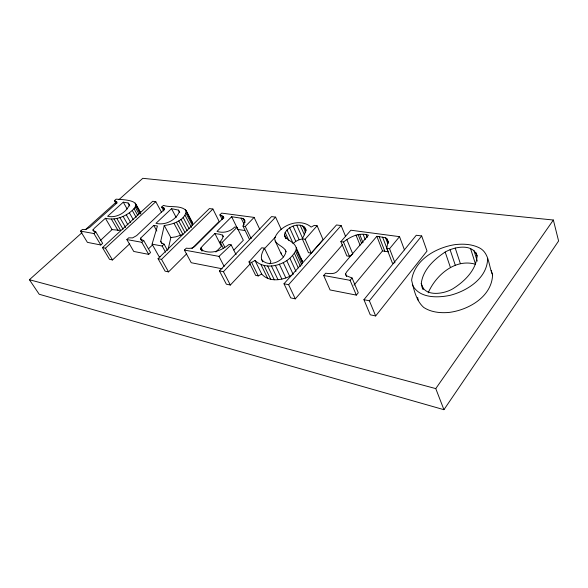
<?xml version="1.0" encoding="UTF-8"?>
<svg xmlns="http://www.w3.org/2000/svg" width="588" height="588" viewBox="0 0 588 588"><rect width="100%" height="100%" fill="white"/><g stroke="black" fill="none" stroke-linecap="round" stroke-linejoin="round"><path stroke-width="0.88" d="M223.366 248.364L220.066 241.896L222.132 239.037L223.102 236.773L222.97 235.751L222.36 235.075L219.589 234.267L214.899 233.532L203.551 244.924L201.089 247.702L200.589 249.408C209.923 255.016 221.117 251.017 228.945 244.483L231.15 244.858L236.082 254.678M296.256 247.783L302.533 261.631L302.511 263.417L296.22 249.547L296.256 247.783C294.588 242.131 287.892 240.808 284.768 236.303L284.445 234.487C286.547 226.255 302.159 220.544 306.069 229.893M114.432 200.706L117.122 202.169L115.557 204.19L89.663 227.38L85.782 229.518L82.371 229.467L80.534 231.106L87.406 242.359L100.813 244.99L102.643 243.307L95.778 231.878L92.801 230.298L94.359 228.203L105.392 218.273C114.976 220.713 125.119 216.869 132.256 210.416C144.317 199.751 121.672 199.685 116.174 199.156L114.432 200.706L116.145 203.691M492.575 274.802C491.95 296.668 468.386 310.192 448.725 312.471C440.162 313.169 431.055 312.257 423.72 307.443C416.128 300.711 413.923 289.693 411.615 280.233C414.496 259.742 436.09 247.57 454.958 244.645C463.263 243.653 472.017 244.101 479.587 247.952C489.385 253.119 488.532 265.908 492.575 274.802L491.2 270.436M487.628 258.749C487.209 278.146 467.453 290.795 450.43 295.25C437.597 298.057 418.854 298.432 412.306 284.607M167.484 250.334L164.067 244.16L161.362 242.815L160.737 241.278L164.243 225.469C172.504 224.542 185.72 220.36 186.161 210.563C180.494 204.874 170.483 207.843 163.427 205.41L161.656 207.064L163.78 211.011M421.258 283.541C422.838 269.848 434.209 259.257 445.182 252.039C454.362 246.717 472.495 243.094 477.096 255.699C476.339 270.113 464.329 281.667 452.709 288.87C443.58 294.206 424.022 297.256 421.258 283.541L423.36 289.274M186.161 210.563L192.519 222.712L192.511 225.645L186.124 213.459M164.243 225.469L170.851 237.574L168.175 249.216M161.656 207.064L164.309 208.123L164.456 209.247L136.651 235.612L132.543 237.897L128.743 237.809L126.861 239.566L133.748 251.451L148.683 254.376L150.55 252.575L143.7 240.499L140.716 239.36L140.613 238.133L153.755 225.417L157.43 226.005L152.079 244.174L158.958 256.39L160.634 256.721M269.87 263.85L270.892 261.689L264.438 248.187L261.778 247.746L248.989 261.903L251.613 262.38L255.045 260.491C267.055 272.185 290.2 263.953 296.22 249.547M393.828 263.365L392.416 263.145L386.72 248.298L387.904 242.19L387.316 239.331L385.566 237.736L376.842 236.288L346.641 271.935L345.531 274.001L346.567 276.441M428.167 292.875C435.774 275.265 455.23 258.198 475.567 264.277L470.532 248.511M249.319 239.118L243.006 226.123L244.557 221.485L244.299 219.478L243.145 218.516L231.65 216.729L217.031 231.393C223.381 233.443 230.07 231.79 234.715 227.012L236.971 227.343L243.329 240.286L233.921 250.04M264.438 248.187C262.108 252.237 259.712 257.64 262.807 261.939M283.416 256.919L281.505 254.531L275.184 240.999L274.64 238.353C279.366 225.241 300.049 217.229 311.133 227.1L314.315 225.373L317.108 225.748L323.047 239.566L311.265 253.112L308.45 252.656L302.291 238.846L304.643 234.142L305.657 229.981L305.363 228.284M81.997 232.686L29.4 279.726L39.212 294.257L443.94 409.689L558.6 240.984L553.359 220.022L142.788 178.311L118.879 199.692M443.94 409.689L435.767 388.602L553.359 220.022M375.666 315.954L427.02 251.054L421.684 235.957L416.275 235.259L363.935 299.689L370.256 314.808L375.666 315.954L369.382 300.777L363.935 299.689M369.382 300.777L421.684 235.957M346.905 239.691L352.793 254.001L349.441 256.324L346.817 255.912L340.871 241.639L343.51 242.021C350.624 236.501 359.364 232.267 368.463 235.156L337.997 270.759C334.947 274.471 329.868 273.707 325.656 273.222L323.687 275.5L330.066 289.95L356.343 295.11L358.276 292.758L352.065 277.977L346.317 275.735L345.531 274.001M386.72 248.298L389.565 248.709L399.531 236.655L404.419 249.863M353.998 285.195L382.509 250.892L388.212 251.804L382.582 237.126M323.687 275.5L350.095 280.322L352.065 277.977M345.56 236.339L341.128 225.564L336.498 224.969L283.997 283.769L290.715 297.881L295.308 298.858L342.723 244.468M340.871 241.639L350.874 230.217L399.531 236.655M100.291 240.558L112.051 229.621L120.643 230.393L113.991 218.934M302.291 238.846L305.128 239.265L317.108 225.748M283.997 283.769L288.612 284.688L341.128 225.564M281.277 229.533L275.588 217.119L271.553 216.597L219.427 270.906L226.358 284.188L230.349 285.04L250.37 263.703M264.137 249.033L275.404 237.03M219.427 270.906L223.425 271.7L275.588 217.119M243.006 226.123L245.292 226.454L254.112 217.406L259.896 229.599M220.066 241.896L222.315 242.271L236.971 227.343M215.833 252.017L221.419 246.313L214.899 233.532M191.909 248.614L219.155 221.463L212.907 209.034L209.401 208.578L158.062 258.683L165.096 271.156L168.55 271.891L186.712 253.788M222.198 268.797L191.232 262.726L184.397 250.076L186.33 248.165C189.505 248.636 193.062 248.474 195.363 245.902L222.213 219.133L223.396 217.597L223.131 216.355L219.883 214.907L221.691 213.121L254.112 217.406M158.062 258.683L161.516 259.374L212.907 209.034M152.079 244.174L162.156 246.012L164.067 244.16M148.771 248.555L152.645 244.836M126.861 239.566L141.796 242.293L143.7 240.499M184.397 250.076L218.979 256.383L231.15 244.858M171.512 208.666L155.982 223.315C165.059 225.696 175.79 220.316 179.34 211.798L178.458 210.122L171.512 208.666L176.187 217.435M161.693 212.569L155.783 201.669L152.718 201.272L102.459 247.607L109.515 259.33L112.514 259.962L129.705 243.807M102.459 247.607L105.45 248.202L155.783 201.669M80.534 231.106L93.926 233.554L95.778 231.878M123.282 202.176L107.604 216.288C116.196 218.361 126.574 212.65 129.456 204.492L128.074 202.992L123.282 202.176L127.126 208.968M85.414 229.629L115.468 202.75M296.771 225.241L302.82 238.824L299.182 239.728L295.779 241.359L293.147 243.542L286.995 230.004M248.989 261.903L255.67 275.397L258.286 275.912L261.682 274.037C269.282 282.732 282.843 280.3 291.824 275.243M170.851 237.574L175.819 236.854L182.949 234.414L176.422 222.22M244.461 230.445L237.912 229.474L231.65 216.729M29.4 279.726L435.767 388.602M286.238 251.745C284.313 246.637 277.874 245.578 275.184 240.999M191.622 221.588L192.519 222.712M261.645 259.543C268.106 267.9 283.401 261.719 285.805 252.362L285.489 250.128M93.926 233.554L100.813 244.99M105.45 248.202L112.514 259.962M93.022 229.68L94.389 231.959M105.392 218.273L112.051 229.621M111.36 219.052L118.019 230.474M116.836 218.479L123.032 229.188M119.908 217.641L125.641 227.607M115.667 201.067L116.953 203.308M123.105 216.421L127.941 224.866M140.613 238.133L141.892 240.389M140.422 238.794L141.274 240.301M126.288 214.796L130.668 222.484M141.796 242.293L148.683 254.376M129.367 212.782L133.292 219.706M161.516 259.374L168.55 271.891M128.074 202.992L129.786 206.028M132.256 210.416L136.159 217.339M135.122 207.035L138.988 213.951M133.976 208.659L137.857 215.576M135.233 203.058L140.348 212.231M135.74 204.212L140.87 213.4M135.497 204.448L137.202 207.498M138.481 209.784L140.187 212.834M135.71 205.557L140.422 213.995M162.156 246.012L165.588 252.186M153.755 225.417L156.856 231.011M160.737 241.278L162.016 243.586M163.104 207.52L164.383 209.887M173.989 223.293L180.538 235.479M178.752 220.882L184.852 232.326M180.994 219.28L187.065 230.731M183.14 217.406L189.182 228.85M178.458 210.122L179.73 212.533M185.051 215.296L191.46 227.497M201.089 247.702L202.772 250.907M200.589 248.658L201.86 251.061M185.279 209.468L192.835 224.05M223.425 271.7L230.349 285.04M218.979 256.383L224.146 266.408M222.315 242.271L224.785 247.129M222.36 235.075L223.168 236.685M221.639 215.495L223.212 218.648M219.883 214.907L222.235 219.633M223.131 216.355L223.918 217.935M251.613 262.38L258.286 275.912M255.045 260.491L261.682 274.037M261.094 264.828L267.746 278.491M245.292 226.454L251.208 238.662M241.087 218.06L244.204 224.491M264.1 265.636L270.737 279.344M267.672 266.026L274.295 279.77M244.299 219.478L245.078 221.095M243.145 218.516L245.093 222.543M271.399 265.901L278.006 279.69M275.287 265.269L281.858 279.087M279.315 264.115L285.856 277.962M288.612 284.688L295.308 298.858M301.203 258.801L302.533 261.631M283.225 262.527L289.73 276.397M286.76 260.58L293.221 274.471M289.906 258.279L295.948 271.362M284.445 234.487L286.275 238.471M284.768 236.303L285.864 238.699M292.655 255.64L298.285 267.9M295.646 251.392L301.96 265.276M285.158 232.407L288.796 240.374M294.47 253.399L300.446 266.474M289.671 227.821L295.779 241.359M293.103 226.174L299.182 239.728M305.128 239.265L311.265 253.112M300.145 225.219L304.4 234.832M304.437 226.88L306.208 230.908M302.746 225.836L305.576 232.267M350.095 280.322L356.343 295.11M343.51 242.021L349.441 256.324M355.983 235.053L360.076 245.189M359.628 234.23L363.016 242.697M358.033 234.414L361.767 243.711M363.186 234.494L365.207 239.588M366.206 234.847L367.213 237.405M376.842 236.288L382.509 250.892M379.15 236.596L384.802 251.23M387.316 239.331L388.256 241.786M386.603 238.302L388.477 243.211M385.566 237.736L387.749 243.461M389.565 248.709L394.93 262.762M421.927 286.797L422.831 289.259M445.182 252.039L450.452 267.562M450.077 249.679L455.288 265.232M455.215 248.026L460.375 263.622M473.847 250.282L477.28 261.101M476.037 252.708L477.089 256.045M281.123 252.744L281.505 254.531M417.671 297.44L418.112 300.093"/></g></svg>
